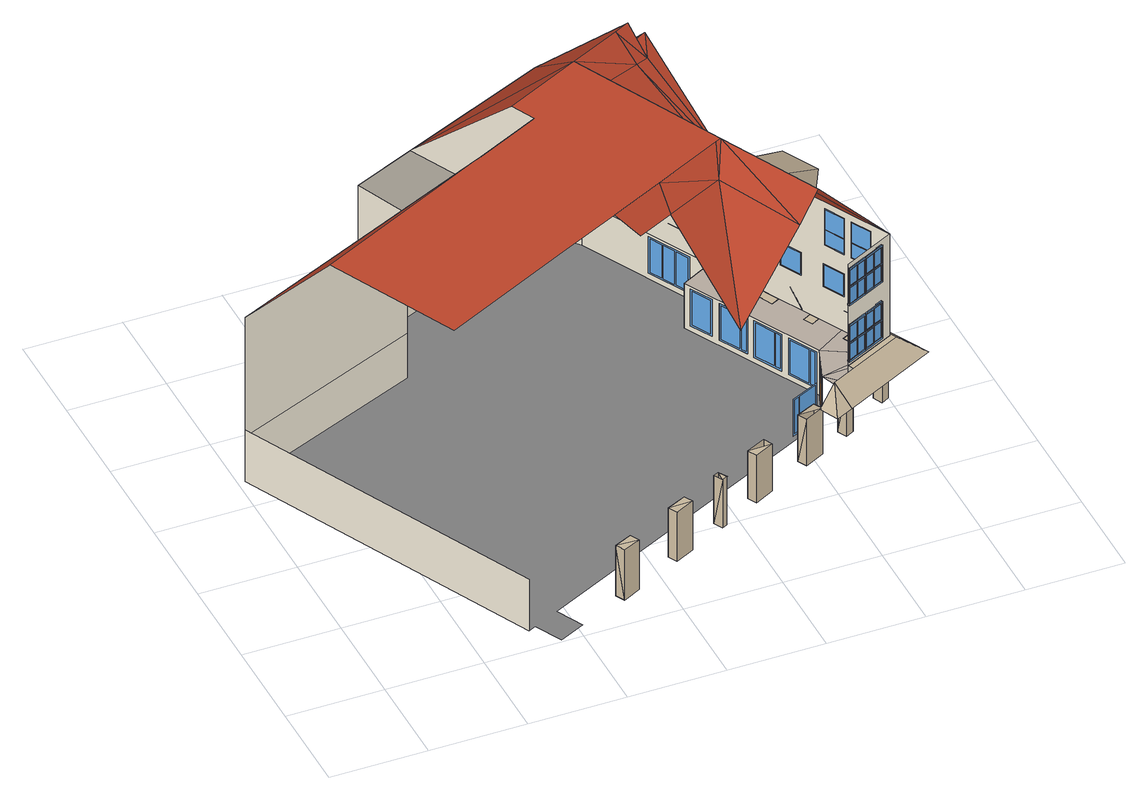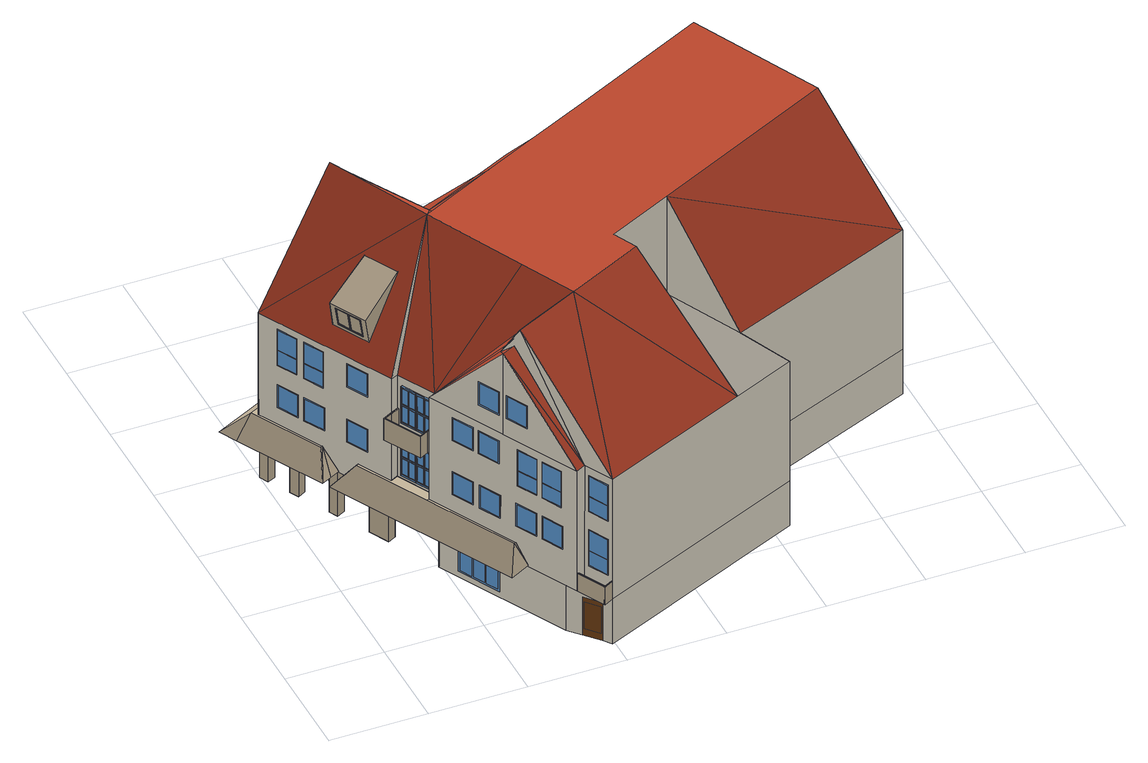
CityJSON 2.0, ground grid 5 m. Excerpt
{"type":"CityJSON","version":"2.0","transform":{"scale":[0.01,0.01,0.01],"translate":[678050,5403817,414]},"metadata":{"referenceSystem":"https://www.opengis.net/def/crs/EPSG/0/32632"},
"CityObjects":{
"building1":{"type":"Building","attributes":{"dataAvailable":"NotSufficient","measuredHeight":15.62},"children":["building1-1","building1-2","building1-3","building1-4","building1-5","building1-6"],"geometry":[{"type":"MultiSurface","lod":"3","boundaries":[[[0,1,2,3,4]],[[0,5,6,1]],[[5,0,4,7,8]],[[9,8,7]],[[7,10,9]],[[11,5,8,12]],[[5,11,13,6]],[[14,8,9]],[[14,15,16,12,8]],[[14,9,17,15]],[[18,19,20,21,22,23,17,9,10,24,25,26,27,28]],[[23,16,15,17]],[[29,30,31,32,33,34,35,36,37,2,1,6,13,38,39,40,41,42,43]],[[11,44,38,13]],[[28,27,45,46]],[[47,48,44,11,12,16]],[[49,50,46]],[[16,23,22,21]],[[21,47,16]],[[28,46,50]],[[18,28,50]],[[49,51,50]],[[19,18,50]],[[50,51,19]],[[51,52,19]],[[53,54,21]],[[21,20,55,56]],[[21,56,53]],[[55,20,19]],[[57,58,59,60]],[[21,54,61,47]],[[62,63,64,65],[60,59,58,57],[66,67,68,69]],[[69,68,67,66]],[[48,70,71,44]],[[47,72,73,71,70,48],[74,75,76,77],[78,79,80,81]],[[81,80,79,78],[82,83,84,85],[86,87,88,89]],[[74,77,76,75],[90,91,92,93],[94,95,96,97]],[[87,86,89,88]],[[95,94,97,96]],[[82,85,84,83]],[[90,93,92,91]],[[61,72,47]],[[98,61,54]],[[99,100,101,102]],[[39,103,104,40],[99,102,101,100]],[[40,104,103,39,38,44,105,106,107,41]],[[108,109,19]],[[54,53,98]],[[110,111,112,113,106,73,72]],[[53,56,55]],[[114,115,116,117]],[[98,118,72,61]],[[118,119,72]],[[119,110,72]],[[120,121,122,123,124],[115,114,117,116]],[[72,118,98]],[[106,113,107]],[[125,108,19]],[[126,127,128]],[[129,130,131,132]],[[133,134,135,136],[137,138,139,140]],[[140,139,138,137]],[[141,142,143,144],[145,146,147,148],[149,150,151,152]],[[150,149,152,151]],[[145,148,147,146]],[[153,154,155,156,157],[158,159,160,161,162],[130,129,132,131]],[[158,162,161,160,159]],[[19,109,55]],[[119,163,110],[164,165,166,167]],[[42,168,169,43]],[[118,98,119]],[[170,171,172,173]],[[173,172,174,175]],[[176,177,178,179],[180,181,182,183],[184,185,186,187]],[[185,184,187,186]],[[188,189,190,191],[192,193,194,195]],[[195,194,193,192]],[[31,196,197,30,29,198,126,32]],[[180,183,182,181]],[[199,170,173,175,174,172,171,200,30,197,196,31]],[[43,169,198,29],[201,202,203,204,205],[121,120,123,122],[206,207,208,209],[210,211,212,213]],[[214,215,216,217]],[[167,166,165,218],[219,220,221,222]],[[222,221,220,219]],[[212,213,210,211],[223,224,225,226],[217,216,215,214]],[[227,228,229,230,231,232,233]],[[171,170,199,200]],[[234,235,236,237]],[[238,239,240,241]],[[242,243,244,245]],[[246,247,248,249]],[[98,53,250]],[[19,52,125]],[[226,225,224,223]],[[98,250,119]],[[251,168,107,113,111,110,163,250,252],[253,254,255,256],[257,258,259,260],[188,191,190,189],[134,133,136,135],[261,262,263,264],[265,266,267,268],[141,144,143,142],[178,177,176,179]],[[269,127,126]],[[239,270,271,240]],[[235,272,273,236]],[[247,274,275,248]],[[243,276,277,244]],[[234,278,270,239]],[[239,270,279,238]],[[235,272,278,234]],[[242,280,274,247]],[[247,274,281,246]],[[243,276,280,242]],[[238,279,282,283]],[[234,278,284,285]],[[246,281,286,287]],[[242,280,288,289]],[[290,291,292,265],[293,294,295,296]],[[296,295,294,293]],[[297,298,299,300],[301,302,303,304]],[[305,306,307,308]],[[304,303,302,301]],[[309,310,311,263],[312,313,314,315]],[[315,314,313,312]],[[41,107,168,42],[316,317,318,319]],[[53,55,250]],[[320,321,322,323]],[[279,238,241,324]],[[278,234,237,325]],[[281,246,249,326]],[[280,242,245,327]],[[250,163,119],[328,299,298,297]],[[272,235,329,330]],[[270,239,331,332]],[[276,243,333,334]],[[274,247,335,336]],[[208,209,206,207],[337,338,339,340],[323,322,321,320]],[[341,342,343,344]],[[340,339,338,337]],[[317,318,319,316],[344,343,342,341],[308,307,306,305],[345,346,347,348]],[[349,350,351,352]],[[353,354,231,230]],[[355,356,357,358]],[[359,360,361,362]],[[240,271,363,364,365,366,325,237]],[[248,275,367,368,369,370,327,245]],[[371,372,373,374]],[[375,376,377,378]],[[379,380,381,382]],[[383,384,385,386]],[[357,387,388,356]],[[361,389,390,360]],[[358,391,392,393,355]],[[362,394,395,396,359]],[[375,378,373,372]],[[383,386,381,380]],[[356,388,397,355]],[[360,390,398,359]],[[376,399,400,377]],[[372,401,402,373]],[[384,403,404,385]],[[380,405,406,381]],[[272,278,325,273]],[[270,279,324,271]],[[276,280,327,277]],[[274,281,326,275]],[[358,374,407,408,409,410,387,357]],[[362,382,411,412,413,414,389,361]],[[415,375,378,416]],[[417,371,374,407]],[[418,383,386,419]],[[420,379,382,411]],[[325,366,421,273]],[[327,370,422,277]],[[279,270,332,282]],[[278,272,330,284]],[[281,274,336,286]],[[280,276,334,288]],[[372,371,423,424]],[[376,375,425,426]],[[380,379,427,428]],[[384,383,429,430]],[[431,421,273,272]],[[432,363,271,270]],[[433,422,277,276]],[[434,367,275,274]],[[260,259,258,257],[435,436,437,438]],[[256,255,254,253],[439,440,441,442]],[[363,271,324,443]],[[367,275,326,444]],[[345,348,347,346]],[[278,445,432,270]],[[280,446,434,274]],[[438,437,436,435]],[[442,441,440,439]],[[375,415,401,372]],[[376,399,415,375]],[[372,401,417,371]],[[383,418,405,380]],[[384,403,418,383]],[[380,405,420,379]],[[278,325,366,445]],[[279,324,443,447]],[[280,327,370,446]],[[281,326,444,448]],[[358,374,373,378,377,400,449,450,451,452,409,410,453,391]],[[362,382,381,386,385,404,454,455,456,457,413,414,458,394]],[[279,270,432,447]],[[281,274,434,448]],[[445,278,272,431]],[[446,280,276,433]],[[416,459,449,400]],[[419,460,454,404]],[[461,402,407,408]],[[462,406,411,412]],[[445,431,421,366]],[[447,432,363,443]],[[446,433,422,370]],[[448,434,367,444]],[[451,459,416,378,373,402,461,452]],[[456,460,419,386,381,406,462,457]],[[431,445,463,464]],[[432,447,465,466]],[[433,446,467,468]],[[434,448,469,470]],[[401,417,407,402]],[[399,415,416,400]],[[405,420,411,406]],[[403,418,419,404]],[[453,471,392,391]],[[458,472,395,394]],[[375,415,473,425]],[[371,417,474,423]],[[383,418,475,429]],[[379,420,476,427]],[[477,478,449,459]],[[479,480,461,408]],[[481,482,454,460]],[[483,484,462,412]],[[485,486,365,364,487,443,324,241,240,237,236,488,489,490]],[[491,492,369,368,493,444,326,249,248,245,244,227,233,494]],[[480,461,402,401]],[[478,449,400,399]],[[484,462,406,405]],[[482,454,404,403]],[[415,416,459,477]],[[417,407,408,479]],[[418,419,460,481]],[[420,411,412,483]],[[399,376,426,495]],[[401,372,424,496]],[[403,384,430,497]],[[405,380,428,498]],[[401,480,479,417]],[[478,477,415,399]],[[405,484,483,420]],[[482,481,418,403]],[[485,486,421,273,236,488,499,500]],[[491,492,422,277,244,227,228,501]],[[480,401,415,477]],[[484,405,418,481]],[[355,393,502,397]],[[359,396,503,398]],[[480,504,452,461]],[[478,505,450,449]],[[484,506,457,462]],[[482,507,455,454]],[[417,401,496,474]],[[415,399,495,473]],[[420,405,498,476]],[[418,403,497,475]],[[392,471,502,393],[425,473,495,426],[496,424,423,474],[508,509,510,511],[512,513,514,515]],[[395,472,503,396],[429,475,497,430],[498,428,427,476],[516,517,518,519],[520,521,522,523]],[[524,479,408,409]],[[525,477,459,451]],[[526,483,412,413]],[[527,481,460,456]],[[387,388,397,410]],[[389,390,398,414]],[[480,479,510,509]],[[478,477,512,515]],[[484,483,518,517]],[[482,481,520,523]],[[500,499,528,529]],[[501,228,229,530]],[[529,528,352,349]],[[530,229,230,353]],[[504,480,477,525]],[[525,477,478,505]],[[524,479,480,504]],[[506,484,481,527]],[[527,481,482,507]],[[526,483,484,506]],[[489,531,532,490]],[[233,232,533,494]],[[504,524,409,452]],[[505,525,451,450]],[[506,526,413,457]],[[507,527,456,455]],[[477,525,513,512]],[[479,524,511,510]],[[481,527,521,520]],[[483,526,519,518]],[[387,534,535,388]],[[389,536,537,390]],[[532,531,351,350],[538,466,465,539],[463,540,541,464],[285,284,330,329],[332,331,283,282]],[[533,232,231,354],[542,470,469,543],[467,544,545,468],[289,288,334,333],[336,335,287,286]],[[504,452,451,525]],[[506,457,456,527]],[[546,547,548,549]],[[550,551,552,553]],[[554,555,556,557]],[[558,559,560,561]],[[397,502,471,453,410]],[[398,503,472,458,414]],[[546,549,552,551]],[[554,557,560,559]],[[505,478,515,514]],[[504,480,509,508]],[[507,482,523,522]],[[506,484,517,516]],[[562,563,564,565]],[[562,252,250,55]],[[388,535,566,397]],[[390,537,567,398]],[[547,568,569,548]],[[551,570,571,552]],[[555,572,573,556]],[[559,574,575,560]],[[410,553,576,577,578,579,534,387]],[[414,561,580,581,582,583,536,389]],[[524,504,508,511]],[[525,505,514,513]],[[526,506,516,519]],[[527,507,522,521]],[[584,550,553,576]],[[585,546,549,586]],[[587,558,561,580]],[[588,554,557,589]],[[551,550,590,591]],[[547,546,592,593]],[[559,558,594,595]],[[555,554,596,597]],[[410,553,552,549,548,569,598,599,600,601,578,579,602,453]],[[414,561,560,557,556,573,603,604,605,606,582,583,607,458]],[[547,568,585,546]],[[546,585,570,551]],[[551,570,584,550]],[[555,572,588,554]],[[554,588,574,559]],[[559,574,587,558]],[[586,608,598,569]],[[589,609,603,573]],[[610,571,576,577]],[[611,575,580,581]],[[600,608,586,549,552,571,610,601]],[[605,609,589,557,560,575,611,606]],[[570,584,576,571]],[[568,585,586,569]],[[574,587,580,575]],[[572,588,589,573]],[[602,612,471,453]],[[607,613,472,458]],[[614,615,610,577]],[[616,617,598,608]],[[618,619,611,581]],[[620,621,603,609]],[[546,585,622,592]],[[550,584,623,590]],[[554,588,624,596]],[[558,587,625,594]],[[615,610,571,570]],[[617,598,569,568]],[[619,611,575,574]],[[621,603,573,572]],[[584,576,577,614]],[[585,586,608,616]],[[587,580,581,618]],[[588,589,609,620]],[[431,626,486,421]],[[432,627,364,363]],[[433,628,492,422]],[[434,629,368,367]],[[568,547,593,630]],[[570,551,591,631]],[[572,555,597,632]],[[574,559,595,633]],[[564,634,635,198,169,168,251,565],[636,637,638,639],[640,641,642,643]],[[447,644,539,465]],[[445,645,540,463]],[[448,646,543,469]],[[446,647,544,467]],[[570,615,614,584]],[[617,616,585,568]],[[574,619,618,587]],[[621,620,588,572]],[[563,562,55,109],[396,648,613,395],[393,649,612,392]],[[615,570,585,616]],[[619,574,588,620]],[[252,562,565,251]],[[617,650,599,598]],[[615,651,601,610]],[[621,652,604,603]],[[619,653,606,611]],[[397,502,649,566]],[[398,503,648,567]],[[654,616,608,600]],[[655,614,577,578]],[[656,620,609,605]],[[657,618,581,582]],[[584,570,631,623]],[[585,568,630,622]],[[587,574,633,625]],[[588,572,632,624]],[[471,612,649,502],[592,622,630,593],[631,591,590,623],[658,659,660,661],[662,663,664,665]],[[472,613,648,503],[596,624,632,597],[633,595,594,625],[666,667,668,669],[670,671,672,673]],[[617,616,662,665]],[[615,614,660,659]],[[621,620,670,673]],[[619,618,668,667]],[[651,615,616,654]],[[654,616,617,650]],[[655,614,615,651]],[[653,619,620,656]],[[656,620,621,652]],[[657,618,619,653]],[[579,534,535,566,649,612,602]],[[583,536,537,567,648,613,607]],[[651,655,578,601]],[[650,654,600,599]],[[653,657,582,606]],[[652,656,605,604]],[[614,655,661,660]],[[616,654,663,662]],[[618,657,669,668]],[[620,656,671,670]],[[651,601,600,654]],[[653,606,605,656]],[[650,617,665,664]],[[651,615,659,658]],[[652,621,673,672]],[[653,619,667,666]],[[644,447,443,487]],[[645,445,366,365]],[[646,448,444,493]],[[647,446,370,369]],[[644,447,432,627]],[[627,432,445,645]],[[645,445,431,626]],[[646,448,434,629]],[[629,434,446,647]],[[647,446,433,628]],[[627,432,466,538]],[[626,431,464,541]],[[629,434,470,542]],[[628,433,468,545]],[[655,651,658,661]],[[654,650,664,663]],[[657,653,666,669]],[[656,652,672,671]],[[674,675,125,676],[677,231,232,678],[679,351,531,680]],[[627,644,487,364]],[[626,645,365,486]],[[629,646,493,368]],[[628,647,369,492]],[[627,364,365,645]],[[629,368,369,647]],[[645,626,541,540]],[[644,627,538,539]],[[647,628,545,544]],[[646,629,542,543]],[[126,198,681]],[[500,529,349,485]],[[501,530,353,491]],[[682,127,269]],[[269,683,682]],[[349,350,532,490,485]],[[353,354,533,494,491]],[[563,684,634,564]],[[108,684,563,109]],[[685,686,687,688]],[[689,690,691,692]],[[693,694,695,696]],[[697,698,699,700]],[[685,688,691,690]],[[693,696,699,698]],[[686,685,701,702]],[[690,689,703,704]],[[694,693,705,706]],[[698,697,707,708]],[[686,709,710,687]],[[690,711,712,691]],[[694,713,714,695]],[[698,715,716,699]],[[685,717,711,690]],[[690,711,718,689]],[[686,709,717,685]],[[693,719,715,698]],[[698,715,720,697]],[[694,713,719,693]],[[689,718,721,703]],[[685,717,722,701]],[[697,720,723,707]],[[693,719,724,705]],[[717,685,688,725]],[[718,689,692,726]],[[719,693,696,727]],[[720,697,700,728]],[[711,690,704,729]],[[709,686,702,730]],[[715,698,708,731]],[[713,694,706,732]],[[126,681,269]],[[733,679,350,349]],[[734,677,354,353]],[[691,712,735,736,737,738,725,688]],[[699,716,739,740,741,742,727,696]],[[711,718,726,712]],[[709,717,725,710]],[[715,720,728,716]],[[713,719,727,714]],[[717,709,730,722]],[[718,711,729,721]],[[719,713,732,724]],[[720,715,731,723]],[[725,738,743,710]],[[727,742,744,714]],[[745,746,747,748],[749,750,751,752]],[[753,754,755,756],[757,758,759,760]],[[752,751,750,749]],[[760,759,758,757]],[[761,735,712,711]],[[762,743,710,709]],[[763,739,716,715]],[[764,744,714,713]],[[735,712,726,765]],[[739,716,728,766]],[[717,767,761,711]],[[719,768,763,715]],[[717,725,738,767]],[[718,726,765,769]],[[719,727,742,768]],[[720,728,766,770]],[[767,717,709,762]],[[718,711,761,769]],[[768,719,713,764]],[[720,715,763,770]],[[767,762,743,738]],[[769,761,735,765]],[[768,764,744,742]],[[770,763,739,766]],[[762,767,771,772]],[[761,769,773,774]],[[764,768,775,776]],[[763,770,777,778]],[[779,780,737,736,781,765,726,692,691,688,687,485,490,782]],[[783,784,741,740,785,766,728,700,699,696,695,491,494,786]],[[675,674,682,683,787]],[[779,780,743,710,687,485,500,788]],[[783,784,744,714,695,491,501,789]],[[788,500,529,790]],[[789,501,530,791]],[[790,529,349,733]],[[791,530,353,734]],[[490,532,680,782]],[[494,533,678,786]],[[680,532,350,679],[792,774,773,793],[771,794,795,772],[701,722,730,702],[729,704,703,721]],[[678,533,354,677],[796,778,777,797],[775,798,799,776],[705,724,732,706],[731,708,707,723]],[[800,801,802,681,198,635]],[[761,803,736,735]],[[762,804,780,743]],[[763,805,740,739]],[[764,806,784,744]],[[769,807,793,773]],[[767,808,794,771]],[[770,809,797,777]],[[768,810,798,775]],[[807,769,765,781]],[[808,767,738,737]],[[809,770,766,785]],[[810,768,742,741]],[[803,761,767,808]],[[807,769,761,803]],[[808,767,762,804]],[[805,763,768,810]],[[809,770,763,805]],[[810,768,764,806]],[[803,761,774,792]],[[804,762,772,795]],[[805,763,778,796]],[[806,764,776,799]],[[811,812,813,814],[815,816,817,818]],[[818,817,816,815]],[[819,820,821,822],[823,824,825,826],[827,828,829,830]],[[828,827,830,829]],[[823,826,825,824]],[[831,681,802]],[[675,787,831,832,635,634,684,108,125],[748,747,746,745],[814,813,812,811],[833,834,835,836],[837,838,839,840],[822,821,820,819],[754,753,756,755]],[[804,808,737,780]],[[803,807,781,736]],[[806,810,741,784]],[[805,809,785,740]],[[803,736,737,808]],[[805,740,741,810]],[[808,804,795,794]],[[807,803,792,793]],[[810,806,799,798]],[[809,805,796,797]],[[733,790,788,779]],[[734,791,789,783]],[[779,782,680,679,733]],[[783,786,678,677,734]],[[841,800,635,832]],[[681,842,269]],[[787,683,269]],[[836,835,834,833],[843,844,845,846]],[[846,845,844,843]],[[837,840,839,838],[847,848,849,850],[851,852,853,854]],[[852,851,854,853]],[[802,841,832,831]],[[847,850,849,848]],[[269,842,787]],[[842,831,787]]],"semantics":{"surfaces":[{"type":"WallSurface"},{"type":"RoofSurface","klumMaterialClass":"Ceramic","klumMaterialIndex":"D201","materialUncertainty":0.3},{"type":"OuterFloorSurface"},{"type":"RoofSurface","materialUncertainty":1},{"type":"GroundSurface"},{"type":"Window"},{"type":"Door"},{"type":"RoofSurface"},{"type":"OuterCeilingSurface"}],"values":[0,0,0,1,1,0,0,0,2,0,3,0,4,0,1,0,1,1,1,1,1,1,1,1,1,1,1,1,1,5,1,5,5,0,0,5,5,5,5,5,5,0,1,6,6,0,0,1,0,1,5,0,1,1,5,7,8,1,8,5,5,5,5,5,5,5,5,1,0,0,1,6,6,5,5,5,5,0,5,6,0,5,5,5,5,5,6,5,5,5,5,1,1,5,1,0,8,5,5,5,5,5,5,5,5,5,5,5,5,5,5,5,5,5,5,5,5,5,0,1,5,5,5,5,5,0,5,5,5,5,5,5,5,5,5,5,5,5,5,5,5,5,5,5,5,5,5,5,5,5,5,5,5,5,5,5,5,5,5,5,5,5,5,5,5,5,5,5,5,5,5,5,5,5,5,5,5,5,5,5,5,5,5,5,5,5,5,5,5,5,5,5,5,5,5,5,5,5,5,5,5,5,5,5,5,5,5,5,5,5,5,5,5,5,5,5,5,5,5,5,5,5,5,5,5,5,5,5,5,5,5,5,5,5,5,5,5,5,5,5,5,5,5,5,5,5,5,5,5,5,5,5,5,5,5,5,5,5,5,5,5,5,5,5,5,5,5,5,5,5,5,5,5,5,5,5,5,5,5,5,5,5,5,5,5,5,5,5,5,5,5,5,5,5,5,5,5,5,5,5,5,5,5,5,5,5,5,5,5,5,5,5,5,5,5,0,0,5,5,5,5,5,5,5,5,5,5,5,5,5,5,5,5,5,5,5,5,5,5,5,5,5,5,5,5,5,5,5,5,5,5,5,5,5,5,5,5,5,5,5,5,5,5,5,5,5,5,5,5,5,5,5,5,5,5,5,5,5,5,5,5,8,5,5,5,5,5,5,5,5,0,5,5,0,5,5,5,5,5,5,5,5,5,5,5,5,5,5,5,5,5,5,5,5,5,5,5,5,5,5,5,5,5,5,5,5,5,5,5,5,5,5,5,5,5,5,5,5,5,5,5,5,5,5,5,5,5,5,5,5,5,5,5,5,0,5,5,5,5,5,5,5,5,5,5,8,5,5,8,8,5,5,0,0,5,5,5,5,5,5,5,5,5,5,5,5,5,5,5,5,5,5,5,5,5,5,5,5,5,5,5,5,5,5,5,5,8,5,5,5,5,5,5,5,5,5,5,5,5,5,5,5,5,5,5,5,5,5,5,5,5,5,5,5,5,5,5,5,5,5,5,5,5,5,5,5,5,5,5,5,5,0,5,5,5,5,5,5,5,5,5,5,8,5,5,5,5,5,5,5,5,5,5,5,5,5,5,5,5,5,5,5,5,5,5,5,5,5,5,5,8,0,5,5,5,5,5,5,5,5,5,5,5,5,5,5,8,8,8,5,5,5,5,8,5,8,8]}}]},
"building1-1":{"type":"BuildingInstallation","attributes":{"@cityeditor:layer":"Unclassified.LoD3","klumMaterialClass":"Plaster","klumMaterialIndex":"I202","materialUncertainty":0.3},"parents":["building1"],"geometry":[{"type":"MultiSurface","lod":"3","boundaries":[[[855,856,857,858]],[[859,860,861]],[[841,802,862,863]],[[864,865,866,867]],[[868,869,870,871]],[[872,856,857]],[[873,874,875]],[[127,876,877]],[[878,879,880]],[[643,642,641,640]],[[639,638,637,636]],[[127,877,128]],[[881,882,883,884]],[[861,875,874]],[[878,880,885]],[[681,831,842]],[[801,800,841,802]],[[868,886,869]],[[641,640,887,888]],[[889,890,877]],[[643,642,891,892]],[[893,894,895,896]],[[897,898,875,874]],[[899,900,855,858]],[[872,900,901]],[[900,899,901]],[[891,888,887,892]],[[902,127,876,903]],[[860,904,861]],[[905,681,831,906]],[[639,638,864,867]],[[860,859,875,898]],[[906,831,842,907]],[[862,908,909,863]],[[905,910,269,681]],[[642,641,888,891]],[[911,912,882,913]],[[638,637,865,864]],[[914,878,879,915]],[[910,907,842,269]],[[916,914,915,917]],[[904,860,898,897]],[[640,643,892,887]],[[914,916,885,878]],[[900,872,856,855]],[[637,636,866,865]],[[893,870,871,868]],[[904,897,874,861]],[[916,917,880,885]],[[894,893,868]],[[858,857,918,901,899]],[[919,913,882,883]],[[902,889,128,127]],[[915,879,880,917]],[[920,919,883,884,881]],[[802,801,908,862]],[[893,896,869,870]],[[895,894,868]],[[920,881,912,911]],[[895,886,869,896]],[[128,889,877]],[[910,905,906,907]],[[890,889,902,903]],[[886,895,868]],[[800,841,863,909]],[[919,920,911,913]],[[801,800,909,908]],[[636,639,867,866]],[[890,903,876,877]]]}]},
"building1-2":{"type":"BuildingInstallation","attributes":{"klumMaterialClass":"Plaster","klumMaterialIndex":"I202","materialUncertainty":0.3},"parents":["building1"],"geometry":[{"type":"MultiSurface","lod":"3","boundaries":[[[921,111,113,922,923]],[[113,112,111]],[[105,71,73,106]],[[924,70,71,105,922]],[[111,921,48,70,924,112]],[[44,48,921,923]],[[112,924,922,113]],[[106,113,922,105]],[[922,105,44,923]],[[71,105,44]]]}]},
"building1-3":{"type":"BuildingInstallation","attributes":{"@cityeditor:layer":"Unclassified.LoD3"},"parents":["building1"],"geometry":[{"type":"MultiSurface","lod":"3","boundaries":[[[925,926,927]],[[928,929,930]],[[925,927,928,930]],[[931,932,933,934]],[[934,935,936,931]],[[937,933,932,938],[939,940,941,942]],[[943,934,933,937]],[[939,942,944,945]],[[946,944,945,947]],[[931,948,938,932]],[[942,941,946,944]],[[945,947,940,939]],[[949,950,951,952]],[[950,953,954,951]],[[949,955,953,950],[947,946,944,945]],[[935,956,957,936]],[[935,958,959,956]],[[960,961,962,963,964,957,956,959]],[[947,946,941,940]],[[965,936,957,964]],[[955,949,952,966]],[[967,968,969,970]],[[970,971,972,967]],[[973,974,975,976],[977,978,979,980]],[[976,975,981,982]],[[980,977,978,979]],[[979,978,960,961]],[[980,979,961,962]],[[963,977,980,962]],[[973,976,982,983]],[[948,943,937,938]],[[953,955,966,954]],[[974,973,983,984]],[[958,965,964,963,960,959]],[[960,978,977,963]],[[975,974,984,981]],[[970,969,985,971],[935,934,943,948,931,936,965,958]],[[981,984,951,954]],[[986,972,971,985]],[[929,926,925,930]],[[967,968,986,972],[952,951,984,983,982,981,954,966]],[[929,928,927,926],[986,968,967,972]],[[985,969,968,986]]]}]},
"building1-4":{"type":"BuildingInstallation","attributes":{"@cityeditor:layer":"Unclassified.LoD3","klumMaterialClass":"Plaster","klumMaterialIndex":"I202","materialUncertainty":0.3},"parents":["building1"],"geometry":[{"type":"MultiSurface","lod":"3","boundaries":[[[987,988,989,990]],[[988,991,992,989]],[[993,994,995,996,997]],[[998,999,1000,1001]],[[1002,1003,1004,1005]],[[997,996,1006,1007]],[[990,989,992,1008,995,994,1000,999,1004,1003,1009,1010]],[[1011,996,995,1008]],[[1012,1009,1003,1002]],[[1001,1000,994,993]],[[991,1011,1008,992]],[[1007,1006,1010,1009,1012]],[[1011,991,988,987,1006,996]],[[1006,987,990,1010]],[[1005,1004,999,998]],[[993,997,1007,1012,1002,1005,998,1001]]]}]},
"building1-5":{"type":"BuildingInstallation","attributes":{"@cityeditor:layer":"Unclassified.LoD3","materialClass":"Metal","materialName":"Zinc","materialUncertainty":0.3},"parents":["building1"],"geometry":[{"type":"MultiSurface","lod":"3","boundaries":[[[1013,1014,1015]],[[1016,1017,1018]],[[1019,1017,1016]],[[1015,1020,1013]],[[1013,1021,1014]],[[1017,1019,1022,252,1023]],[[1014,1021,1018,1017,1023]],[[1014,1023,252,562,563,684,1015]]]}]},
"building1-6":{"type":"BuildingInstallation","attributes":{"@cityeditor:layer":"Unclassified.LoD3","materialClass":"Metal","materialName":"Zinc","materialUncertainty":0.3},"parents":["building1"],"geometry":[{"type":"MultiSurface","lod":"3","boundaries":[[[1024,1025,1026,1027,1028]],[[1028,1027,1029]],[[1029,1027,1030,918]],[[1031,1032,1025,1033]],[[1033,1025,1024]],[[1034,1032,1031]],[[1034,1031,1035]],[[1034,1035,1036]],[[674,1037,1026,1025,1032,1034,675]]]}]}
},
"vertices":[
[38,1683,324],[38,1683,64],[786,134,64],[786,134,365],[38,1683,365],[1032,2092,324],[1032,2092,64],[38,1683,1021],[1032,2092,1021],[1224,1684,1587],[262,1219,1587],[910,2378,324],[910,2378,1021],[910,2378,64],[1224,1684,1021],[1561,1847,1021],[1235,2521,1021],[1561,1847,1587],[2257,1350,1587],[2288,1365,1587],[2038,1882,1587],[1902,2163,1587],[1871,2148,1587],[1502,1970,1587],[588,543,1587],[944,715,1587],[1280,878,1587],[1612,1038,1587],[1895,1175,1587],[2717,1216,64],[2712,1202,64],[2656,1046,64],[2651,1032,64],[960,218,64],[1001,134,64],[1029,76,64],[894,11,64],[825,153,64],[2011,2860,64],[2045,2820,64],[2111,2744,64],[2166,2682,64],[2512,2011,64],[2349,1926,64],[2011,2860,324],[1713,971,1479],[1905,1064,1479],[2011,2860,1021],[2011,2860,427],[2086,677,1021],[2210,1211,1479],[2427,777,1458],[2544,835,1591],[2237,2211,1431],[2166,2291,1587],[2502,1940,1021],[2041,2112,1456],[2500,959,300],[2499,959,106],[2476,947,106],[2477,948,300],[2244,2329,1587],[2617,1015,309],[2615,1015,95],[2466,943,96],[2468,944,310],[2508,963,106],[2606,1010,105],[2607,1011,299],[2509,964,300],[2014,2855,427],[2014,2855,324],[2088,2712,1021],[2088,2712,324],[2077,2732,659],[2024,2835,659],[2024,2835,448],[2077,2732,448],[2024,2835,975],[2024,2835,763],[2077,2732,763],[2077,2732,975],[2075,2735,855],[2075,2735,969],[2026,2831,969],[2026,2831,855],[2075,2735,851],[2026,2831,851],[2026,2831,768],[2075,2735,768],[2075,2735,539],[2075,2735,654],[2026,2831,654],[2026,2831,539],[2075,2735,535],[2026,2831,535],[2026,2831,453],[2075,2735,453],[2305,2246,1422],[2107,2749,103],[2049,2816,103],[2049,2816,258],[2107,2749,258],[2045,2820,284],[2111,2744,284],[2015,2855,324],[2123,2730,324],[2166,2682,324],[2641,1762,1021],[2604,1743,1021],[2137,2738,1021],[2137,2738,427],[2131,2735,427],[2137,2738,324],[2421,1787,301],[2421,1787,105],[2371,1883,105],[2371,1883,299],[2264,2309,1487],[2338,2348,1489],[2426,1778,95],[2366,1892,95],[2366,1892,309],[2426,1778,311],[2426,1778,299],[3003,1063,1021],[2651,1032,324],[2726,949,327],[2685,929,328],[2501,1633,301],[2501,1633,105],[2451,1730,105],[2451,1730,299],[2175,2663,659],[2232,2553,659],[2232,2553,524],[2175,2663,524],[2178,2658,652],[2178,2658,530],[2229,2558,530],[2229,2558,652],[2232,2553,975],[2232,2553,763],[2179,2655,763],[2179,2655,975],[2231,2556,855],[2231,2556,969],[2181,2652,969],[2181,2652,855],[2231,2556,851],[2181,2652,851],[2181,2652,768],[2231,2556,768],[2522,1592,309],[2522,1592,95],[2446,1739,95],[2446,1739,309],[2522,1592,312],[2506,1624,105],[2518,1601,105],[2518,1601,302],[2506,1624,301],[2506,1624,299],[2338,2348,1021],[2273,2475,1122],[2329,2366,1123],[2329,2366,1259],[2272,2476,1259],[2512,2011,324],[2349,1926,324],[2660,1055,252],[2708,1192,252],[2708,1192,262],[2660,1055,262],[2708,1192,299],[2660,1055,299],[2299,2424,975],[2299,2424,763],[2246,2527,763],[2246,2527,975],[2297,2428,855],[2297,2428,969],[2247,2524,969],[2247,2524,855],[2297,2428,851],[2247,2524,851],[2247,2524,769],[2297,2428,769],[2246,2527,659],[2303,2416,659],[2303,2416,524],[2246,2527,524],[2249,2521,652],[2249,2521,530],[2300,2422,530],[2300,2422,652],[2656,1046,309],[2712,1202,309],[2717,1216,324],[2660,1055,64],[2708,1192,64],[2521,1594,309],[2521,1594,312],[2445,1740,309],[2445,1740,95],[2521,1594,95],[2710,1229,95],[2710,1229,309],[2634,1376,309],[2634,1376,95],[2615,1411,95],[2615,1411,309],[2539,1558,309],[2539,1558,95],[2594,1453,299],[2544,1549,299],[2544,1549,105],[2594,1453,105],[2272,2476,1123],[2275,2471,1252],[2275,2471,1130],[2326,2372,1130],[2326,2372,1252],[2611,1420,299],[2611,1420,105],[2599,1444,105],[2599,1444,299],[2745,946,453],[2743,950,451],[2743,950,443],[2745,946,443],[2749,938,443],[2749,938,659],[2745,946,659],[2749,943,874],[2749,943,780],[2747,947,780],[2747,947,874],[2749,943,977],[2749,943,883],[2747,947,883],[2747,947,977],[2749,943,547],[2749,943,453],[2747,947,453],[2747,947,547],[2749,943,650],[2749,943,556],[2747,947,556],[2747,947,650],[2539,1959,1021],[2539,1959,324],[2539,1959,430],[2419,2192,839],[2476,2082,839],[2476,2082,975],[2419,2192,975],[2419,2192,524],[2476,2082,524],[2476,2082,659],[2419,2192,659],[2405,2219,974],[2348,2330,974],[2348,2328,838],[2405,2219,838],[2345,2335,523],[2402,2226,524],[2402,2226,659],[2344,2337,659],[2958,1047,324],[2795,966,883],[2794,969,883],[2795,966,780],[2794,969,780],[2795,966,556],[2794,969,556],[2795,966,453],[2794,969,453],[2795,966,874],[2795,966,977],[2795,966,547],[2795,966,650],[2797,962,977],[2751,939,977],[2797,962,874],[2751,939,874],[2797,962,650],[2751,939,650],[2797,962,547],[2751,939,547],[2345,2335,658],[2402,2224,658],[2402,2224,523],[2348,2329,652],[2348,2329,530],[2399,2230,530],[2399,2230,652],[2348,2330,1259],[2405,2219,1259],[2405,2219,1123],[2348,2330,1123],[2351,2324,1252],[2351,2324,1130],[2402,2225,1130],[2402,2225,1252],[2383,2261,299],[2352,2322,299],[2352,2322,105],[2383,2261,105],[2348,2328,973],[2406,2218,973],[2406,2218,838],[2352,2322,967],[2352,2322,844],[2403,2223,844],[2403,2223,967],[2459,2114,95],[2459,2114,309],[2347,2331,309],[2347,2331,95],[2689,1270,299],[2638,1367,299],[2638,1367,105],[2689,1270,105],[2794,969,977],[2794,969,874],[2794,969,650],[2794,969,547],[2348,2328,1122],[2751,939,780],[2797,962,780],[2751,939,883],[2797,962,883],[2751,939,453],[2797,962,453],[2751,939,556],[2797,962,556],[2705,1238,299],[2705,1238,105],[2693,1261,105],[2693,1261,299],[2388,2252,299],[2388,2252,105],[2418,2193,105],[2418,2193,299],[2423,2185,299],[2455,2123,299],[2455,2123,105],[2423,2185,105],[2845,995,771],[2849,987,771],[2749,938,771],[2745,946,771],[2845,995,443],[2849,987,443],[2501,1922,749],[2497,1920,749],[2497,1920,756],[2501,1922,758],[2501,1922,443],[2497,1920,443],[2497,1920,451],[2501,1922,453],[2796,971,883],[2842,993,883],[2842,993,874],[2796,971,874],[2796,971,556],[2842,993,556],[2842,993,547],[2796,971,547],[2506,1922,758],[2506,1922,852],[2503,1920,852],[2503,1920,758],[2506,1922,861],[2506,1922,955],[2503,1920,955],[2503,1920,861],[2506,1922,453],[2506,1922,547],[2503,1920,547],[2503,1920,453],[2506,1922,556],[2506,1922,650],[2503,1920,650],[2503,1920,556],[2542,1834,756],[2542,1834,749],[2542,1834,451],[2542,1834,443],[2501,1922,964],[2509,1926,964],[2509,1926,749],[2501,1922,659],[2509,1926,659],[2509,1926,443],[2546,1836,749],[2546,1836,443],[2527,1882,955],[2523,1880,955],[2527,1882,852],[2523,1880,852],[2527,1882,650],[2523,1880,650],[2527,1882,547],[2523,1880,547],[2523,1880,758],[2524,1878,758],[2545,1838,758],[2546,1836,758],[2523,1880,453],[2524,1878,453],[2545,1838,453],[2546,1836,453],[2527,1882,861],[2523,1880,861],[2527,1882,758],[2527,1882,556],[2523,1880,556],[2527,1882,453],[2796,971,780],[2796,971,453],[2510,1924,758],[2510,1924,852],[2510,1924,861],[2510,1924,955],[2510,1924,453],[2510,1924,547],[2510,1924,556],[2510,1924,650],[2798,967,780],[2798,967,883],[2798,967,453],[2798,967,556],[2422,2187,652],[2422,2187,530],[2473,2088,530],[2473,2088,652],[2422,2187,968],[2422,2187,846],[2473,2088,846],[2473,2088,968],[2796,971,977],[2796,971,650],[2798,967,874],[2798,967,547],[2798,967,977],[2798,967,650],[2524,1878,955],[2545,1838,955],[2545,1838,861],[2545,1838,852],[2546,1836,964],[2524,1878,650],[2545,1838,650],[2545,1838,556],[2545,1838,547],[2546,1836,659],[2524,1878,861],[2524,1878,556],[2524,1878,852],[2524,1878,547],[2800,963,874],[2800,963,780],[2800,963,977],[2800,963,883],[2800,963,547],[2800,963,453],[2800,963,650],[2800,963,556],[2554,1840,964],[2554,1840,659],[2531,1884,861],[2531,1884,758],[2531,1884,556],[2531,1884,453],[2528,1880,861],[2528,1880,955],[2528,1880,758],[2528,1880,852],[2528,1880,556],[2528,1880,650],[2528,1880,453],[2528,1880,547],[2845,995,780],[2842,993,780],[2842,993,977],[2745,946,780],[2745,946,987],[2845,995,987],[2845,995,453],[2842,993,453],[2842,993,650],[2845,995,659],[2531,1884,955],[2531,1884,852],[2531,1884,650],[2531,1884,547],[2743,950,778],[2843,999,778],[2843,999,451],[2554,1840,749],[2554,1840,443],[2549,1840,852],[2549,1840,955],[2549,1840,547],[2549,1840,650],[2553,1842,852],[2532,1882,852],[2532,1882,758],[2553,1842,758],[2532,1882,861],[2553,1842,861],[2553,1842,955],[2532,1882,955],[2553,1842,547],[2532,1882,547],[2532,1882,453],[2553,1842,453],[2532,1882,556],[2553,1842,556],[2553,1842,650],[2532,1882,650],[2549,1840,758],[2549,1840,861],[2549,1840,453],[2549,1840,556],[2743,950,771],[2843,999,771],[2843,999,443],[2749,938,987],[2849,987,987],[2849,987,659],[2582,1756,756],[2582,1756,749],[2582,1756,451],[2582,1756,443],[2846,985,883],[2846,985,977],[2846,985,874],[2846,985,780],[2846,985,556],[2846,985,650],[2846,985,547],[2846,985,453],[2551,1836,861],[2551,1836,955],[2547,1834,955],[2547,1834,861],[2551,1836,758],[2551,1836,852],[2547,1834,852],[2547,1834,758],[2551,1836,556],[2551,1836,650],[2547,1834,650],[2547,1834,556],[2551,1836,453],[2551,1836,547],[2547,1834,547],[2547,1834,453],[2502,1940,430],[2604,1743,430],[2604,1743,324],[2502,1940,324],[2586,1758,749],[2586,1758,443],[2570,1800,955],[2566,1798,955],[2570,1800,852],[2566,1798,852],[2570,1800,650],[2566,1798,650],[2570,1800,547],[2566,1798,547],[2566,1798,758],[2567,1796,758],[2585,1760,758],[2586,1758,758],[2566,1798,453],[2567,1796,453],[2585,1760,453],[2586,1758,453],[2570,1800,758],[2570,1800,861],[2566,1798,861],[2570,1800,453],[2570,1800,556],[2566,1798,556],[2555,1838,758],[2555,1838,852],[2555,1838,861],[2555,1838,955],[2555,1838,453],[2555,1838,547],[2555,1838,556],[2555,1838,650],[2567,1796,955],[2585,1760,955],[2585,1760,861],[2585,1760,852],[2586,1758,964],[2567,1796,650],[2585,1760,650],[2585,1760,556],[2585,1760,547],[2586,1758,659],[2567,1796,861],[2567,1796,556],[2567,1796,852],[2567,1796,547],[2594,1762,964],[2594,1762,659],[2571,1798,758],[2571,1798,852],[2571,1798,861],[2571,1798,955],[2571,1798,453],[2571,1798,547],[2571,1798,556],[2571,1798,650],[2573,1802,861],[2573,1802,758],[2573,1802,556],[2573,1802,453],[2844,989,780],[2844,989,883],[2844,989,453],[2844,989,556],[2573,1802,955],[2573,1802,852],[2573,1802,650],[2573,1802,547],[2641,1762,324],[2873,1313,324],[2648,1747,324],[2608,1727,324],[2660,1622,324],[2701,1642,324],[2786,1479,324],[2746,1458,324],[2769,1411,324],[2810,1432,324],[2844,989,977],[2844,989,874],[2844,989,650],[2844,989,547],[2594,1762,443],[2594,1762,749],[2589,1762,955],[2589,1762,852],[2589,1762,650],[2589,1762,547],[2589,1762,861],[2589,1762,758],[2589,1762,556],[2589,1762,453],[2593,1764,852],[2574,1800,852],[2574,1800,758],[2593,1764,758],[2574,1800,861],[2593,1764,861],[2593,1764,955],[2574,1800,955],[2593,1764,547],[2574,1800,547],[2574,1800,453],[2593,1764,453],[2574,1800,556],[2593,1764,556],[2593,1764,650],[2574,1800,650],[2739,933,430],[3003,1063,430],[2739,933,1021],[2960,1041,443],[2960,1041,659],[2960,1041,771],[2960,1041,987],[2935,1094,324],[2739,933,328],[2953,1038,325],[2641,1762,430],[2850,992,874],[2850,992,780],[2848,996,780],[2848,996,874],[2850,992,977],[2850,992,883],[2848,996,883],[2848,996,977],[2850,992,547],[2850,992,453],[2848,996,453],[2848,996,547],[2850,992,650],[2850,992,556],[2848,996,556],[2848,996,650],[2852,988,874],[2852,988,780],[2852,988,977],[2852,988,883],[2852,988,547],[2852,988,453],[2852,988,650],[2852,988,556],[2901,1017,780],[2899,1021,780],[2901,1017,883],[2899,1021,883],[2901,1017,453],[2899,1021,453],[2901,1017,556],[2899,1021,556],[2901,1017,874],[2901,1017,977],[2901,1017,547],[2901,1017,650],[2903,1013,977],[2903,1013,874],[2903,1013,650],[2903,1013,547],[2899,1021,874],[2899,1021,977],[2899,1021,547],[2899,1021,650],[2903,1013,883],[2903,1013,780],[2903,1013,556],[2903,1013,453],[2956,1049,771],[2956,1049,443],[2902,1023,883],[2953,1048,883],[2953,1048,874],[2902,1023,874],[2902,1023,556],[2953,1048,556],[2953,1048,547],[2902,1023,547],[2902,1023,780],[2902,1023,453],[2706,1637,659],[2763,1526,659],[2763,1526,524],[2706,1637,524],[2709,1631,652],[2709,1631,530],[2760,1532,530],[2760,1532,652],[2706,1637,982],[2763,1526,982],[2763,1526,846],[2706,1637,846],[2709,1631,975],[2709,1631,853],[2760,1532,853],[2760,1532,975],[2904,1019,883],[2904,1019,780],[2904,1019,556],[2904,1019,453],[2902,1023,977],[2902,1023,650],[2904,1019,874],[2904,1019,547],[2904,1019,977],[2904,1019,650],[2906,1015,874],[2906,1015,780],[2906,1015,977],[2906,1015,883],[2906,1015,547],[2906,1015,453],[2906,1015,650],[2906,1015,556],[2956,1049,780],[2953,1048,780],[2953,1048,977],[2956,1049,987],[2956,1049,453],[2953,1048,453],[2953,1048,650],[2956,1049,659],[3003,1063,324],[2954,1053,778],[2954,1053,451],[2954,1053,771],[2954,1053,443],[2957,1040,883],[2957,1040,977],[2957,1040,874],[2957,1040,780],[2957,1040,556],[2957,1040,650],[2957,1040,547],[2957,1040,453],[2893,1272,324],[2853,1252,324],[2876,1205,324],[2955,1044,883],[2955,1044,780],[2955,1044,556],[2955,1044,453],[2955,1044,977],[2955,1044,874],[2955,1044,650],[2955,1044,547],[2822,1412,659],[2880,1301,659],[2880,1301,524],[2822,1412,524],[2825,1406,652],[2825,1406,530],[2877,1307,530],[2877,1307,652],[2880,1301,982],[2880,1301,770],[2826,1404,770],[2826,1404,982],[2878,1305,862],[2878,1305,976],[2828,1401,976],[2828,1401,862],[2878,1305,858],[2828,1401,858],[2828,1401,776],[2878,1305,776],[2976,1114,324],[2919,1226,324],[2894,1273,524],[2952,1162,524],[2952,1162,659],[2894,1273,659],[2952,1162,982],[2898,1265,982],[2898,1265,770],[2952,1162,770],[2917,1225,324],[2999,1067,324],[2897,1267,652],[2897,1267,530],[2948,1168,530],[2948,1168,652],[2950,1166,862],[2950,1166,976],[2900,1262,976],[2900,1262,862],[2950,1166,858],[2900,1262,858],[2900,1262,776],[2950,1166,776],
[2529,851,64],[2529,851,331],[2553,804,333],[2553,804,64],[1885,529,344],[1885,529,64],[1909,482,345],[2876,1205,64],[2917,1225,64],[2660,1622,64],[2608,1727,64],[2648,1747,64],[2701,1642,64],[1257,216,357],[1373,214,355],[1281,168,357],[1263,204,357],[2427,800,334],[1942,499,344],[1938,497,344],[1915,544,343],[2749,902,329],[2709,882,330],[1593,383,350],[1695,434,348],[1719,388,349],[2105,639,341],[2230,643,339],[2128,592,341],[2110,628,341],[1617,336,350],[1349,261,355],[2786,1479,64],[2746,1458,64],[2685,929,64],[2708,882,64],[2769,1411,64],[2810,1432,64],[1281,168,64],[1257,215,64],[1349,261,64],[1373,214,64],[1938,497,64],[1915,544,64],[2451,753,64],[2427,800,64],[2451,753,335],[2726,949,64],[2749,902,64],[1909,482,64],[2935,1094,64],[2976,1114,64],[2999,1067,64],[2853,1252,64],[2893,1272,64],[2958,1047,64],[2207,690,64],[2207,690,339],[2230,643,64],[1593,383,64],[1695,434,64],[1617,336,64],[1719,388,64],[2539,797,333],[2128,592,64],[2105,639,64],
[2060,2886,427],[2063,2880,324],[2060,2886,324],[2058,2878,427],
[2559,1266,1365],[2765,1372,1100],[2786,1383,1241],[2688,1574,1241],[2666,1562,1100],[2468,1442,1365],[2709,1466,1123],[2711,1467,1123],[2727,1474,1224],[2725,1473,1224],[2726,1471,1224],[2710,1464,1123],[2695,1537,1224],[2679,1530,1123],[2681,1528,1128],[2711,1470,1127],[2726,1476,1219],[2695,1535,1220],[2693,1536,1225],[2700,1537,1219],[2685,1531,1127],[2730,1478,1218],[2715,1472,1126],[2677,1529,1124],[2683,1532,1122],[2716,1470,1122],[2718,1471,1121],[2686,1533,1122],[2732,1477,1223],[2734,1478,1223],[2699,1539,1223],[2728,1472,1224],[2712,1465,1123],[2759,1408,1224],[2761,1409,1223],[2760,1409,1219],[2729,1470,1219],[2714,1464,1127],[2746,1403,1127],[2745,1402,1122],[2743,1401,1123],[2702,1540,1223],[2769,1410,1225],[2752,1403,1118],[2744,1398,1119],[2761,1406,1227],[2692,1538,1228],[2701,1542,1226],[2750,1403,1121],[2717,1467,1122],[2733,1474,1223],[2766,1411,1222],[2750,1405,1126],[2764,1412,1218],[2733,1472,1218],[2718,1466,1126],[2735,1475,1223],[2768,1412,1222],[2752,1404,1121],[2719,1468,1121],[2675,1530,1120],[2684,1535,1119],
[2554,1960,724],[2591,1980,724],[2591,1980,830],[2554,1960,830],[2686,1797,724],[2686,1797,830],[2602,1747,706],[2602,1747,830],[2599,1752,830],[2599,1752,724],[2599,1752,706],[2694,1795,706],[2694,1795,830],[2651,1772,830],[2651,1772,706],[2551,1965,706],[2551,1965,830],[2594,1988,830],[2594,1988,706],[2505,1935,724],[2505,1935,706],[2648,1778,830],[2502,1940,830],[2505,1935,830],[2648,1778,724],[2502,1940,706],
[2777,1527,331],[2744,1593,430],[2732,1587,430],[2269,2482,331],[2315,2422,430],[2374,2536,331],[2303,2416,430],[2766,1521,331],[2870,1575,331],[2443,2146,430],[2551,1967,430],
[3170,995,331],[3030,1041,430],[2752,903,430],[2631,842,430],[2678,749,331],[2584,702,331],[2548,802,343],[2889,1539,331],[2841,1405,430],[3122,1089,331],[2829,1399,430],[2837,1512,331],[2785,1485,331],[2752,904,430]
]}
